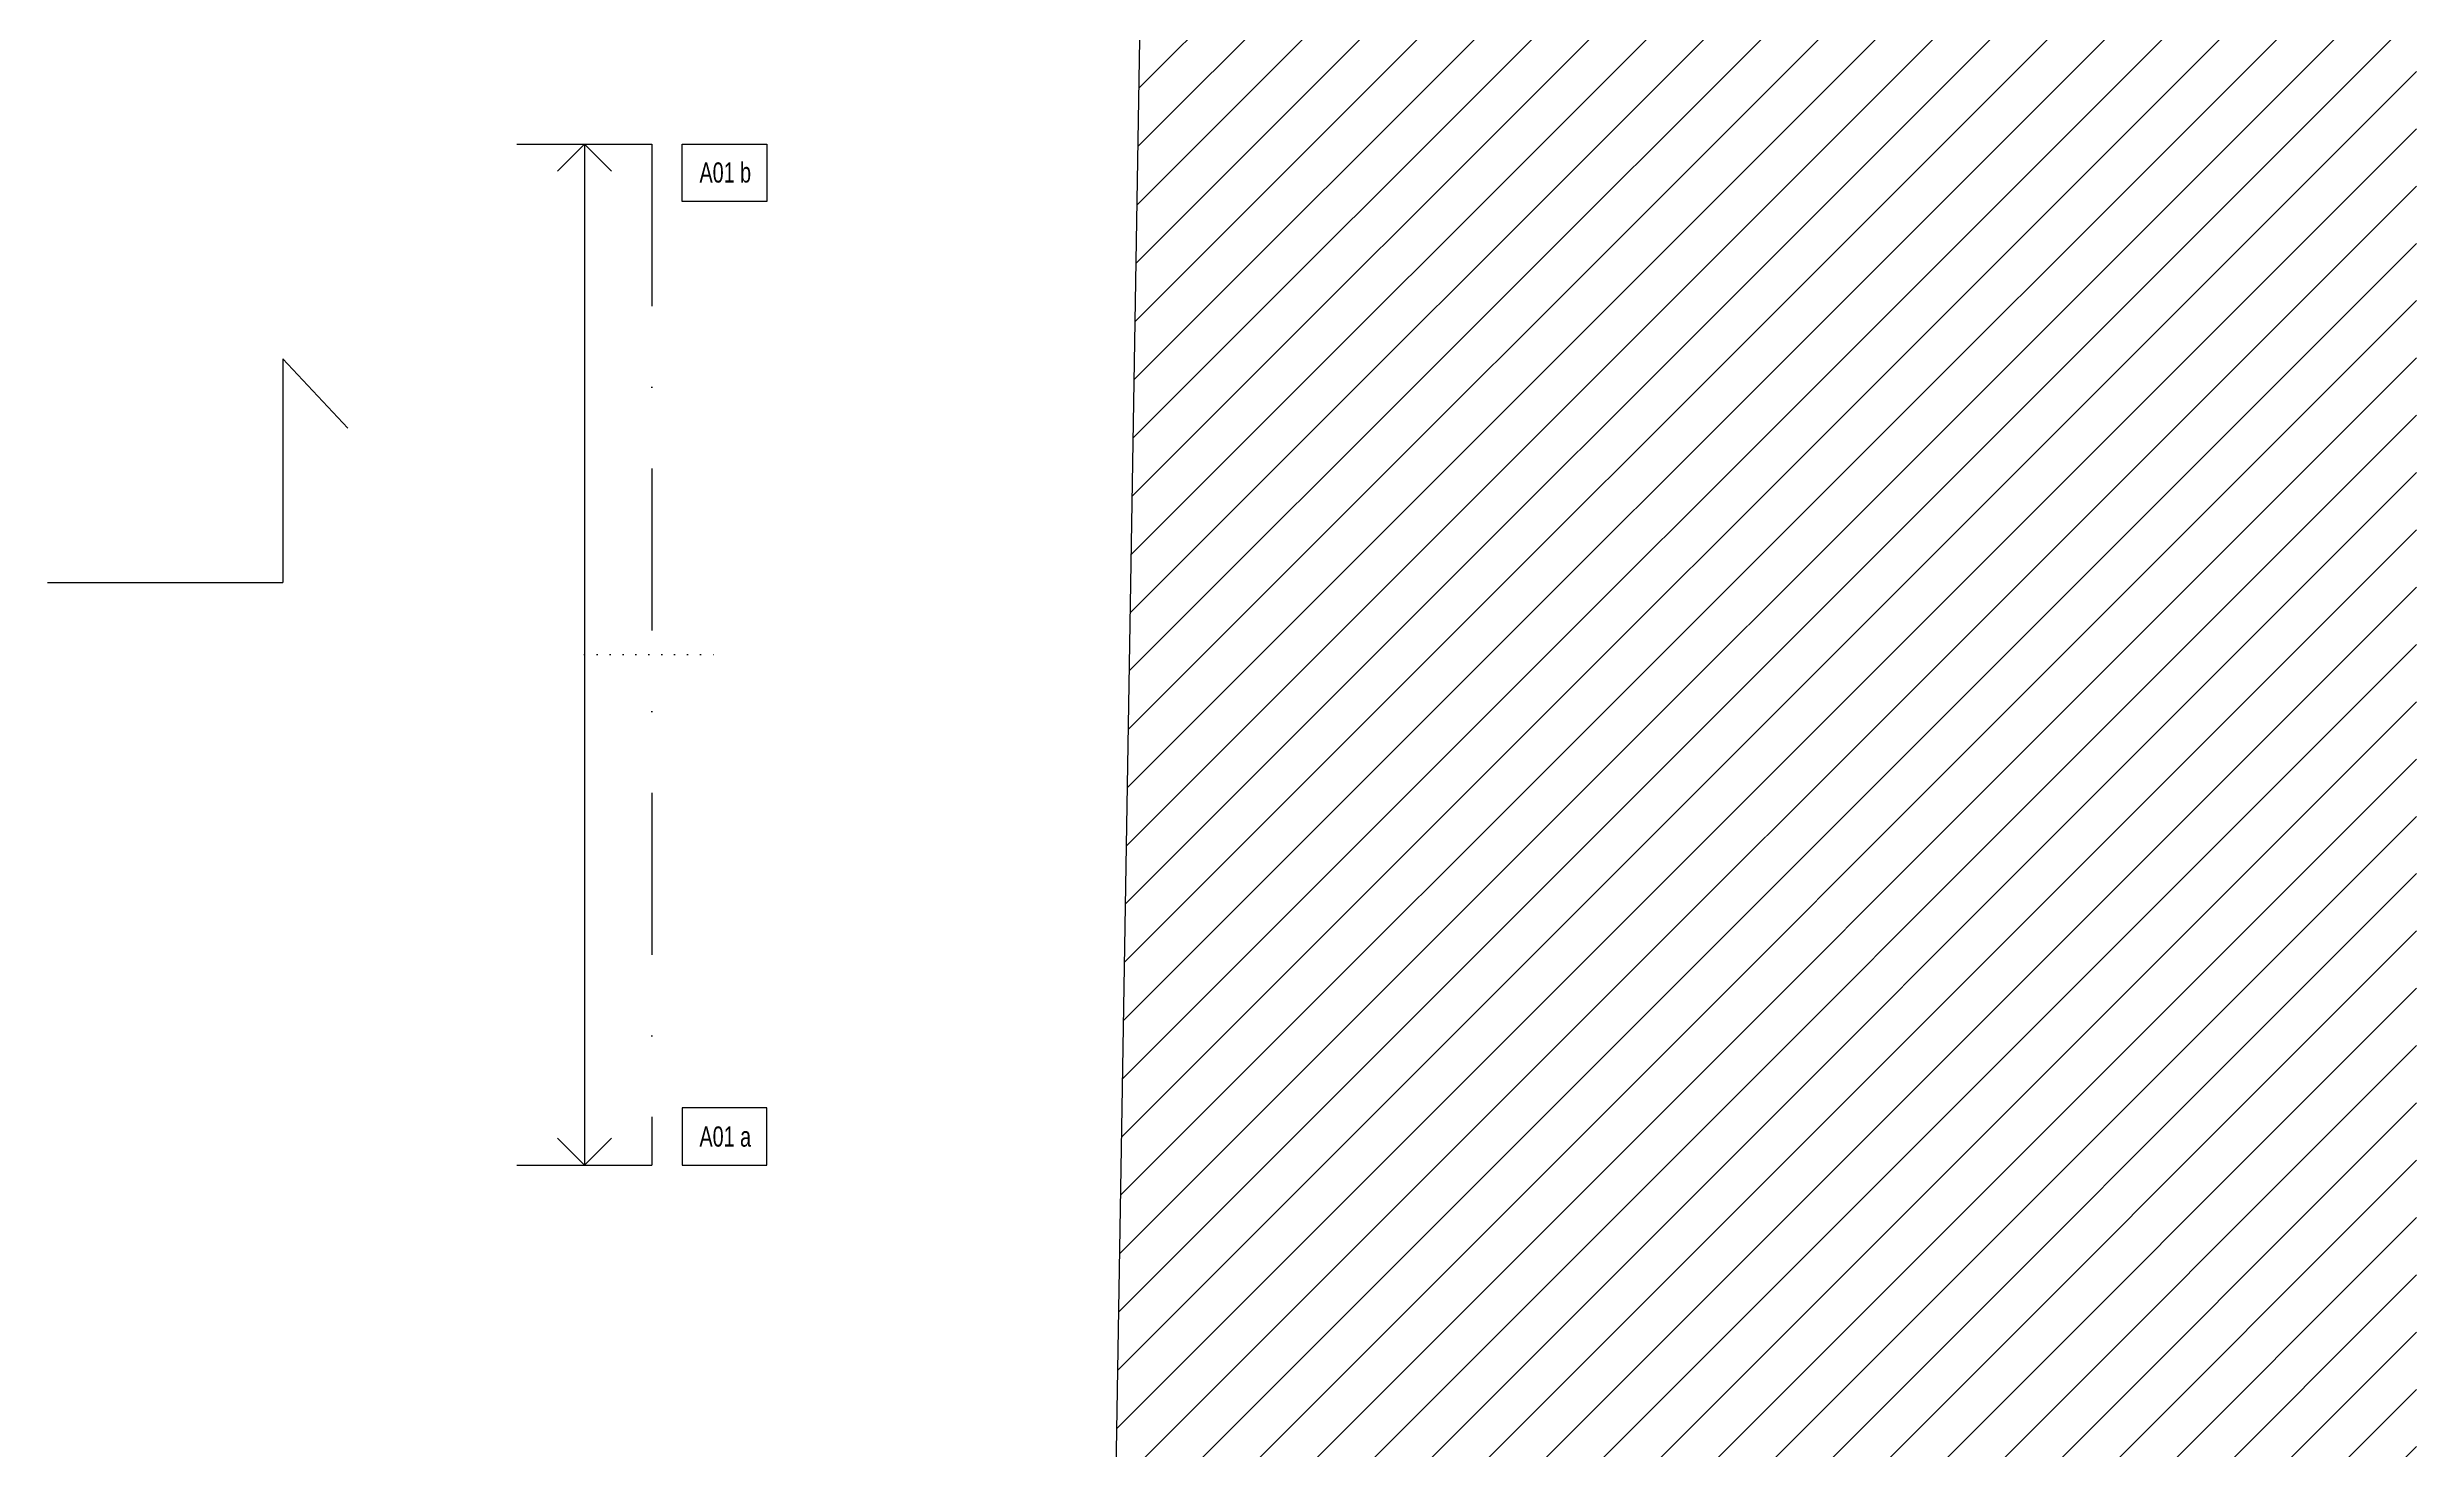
# Model space of a CAD drawing. Header units: millimetres. Extents: x 24747 to 137666, y -34589 to 43444.
# Drawn here: x 118523 to 120379, y 39010 to 40109 of the extents above; entities that cross this region are included whole.
import ezdxf

# ---------------------------------------------------------------- set-up
doc = ezdxf.new("R2010")
doc.units = ezdxf.units.MM
doc.header["$LTSCALE"] = 10
for name, pattern in [('CONTINOUS', [0]), ('DASHDOT', [25.4, 12.7, -6.35, 0, -6.35]), ('DOTTED', [1, 0, -1])]:
    doc.linetypes.add(name, pattern=pattern)
for name, color, linetype in [('X_LINEE SOVRAPPOSIZIONE', 3, 'DASHDOT'), ('X_MURI', 3, 'Continuous'), ('X_rilievo', 8, 'Continuous')]:
    doc.layers.add(name, color=color, linetype=linetype)
doc.styles.add('QUOTE', font='simplex.shx', dxfattribs={"width": 0.7})

msp = doc.modelspace()

# ---------------------------------------------------------------- hatches: boundary and pattern name
at = {"layer": 'X_rilievo'}
h = msp.add_hatch(dxfattribs=at)
h.set_pattern_fill('ANSI31', color=256, scale=10, style=0)
h.set_pattern_definition([(45, (157624.45, 19637.17), (-22.45064, 22.45064), [])])
h.paths.add_polyline_path([(120379.25289, 42342.58041), (119415.86911, 42358.48402), (119321.7271, 36655.69879), (119686.11895, 36113.09797), (119958.05238, 36058.73835), (119857.55101, 35862.6326), (120379.25289, 35862.6326)])

# ---------------------------------------------------------------- linework, layer by layer
at = {"layer": 'X_LINEE SOVRAPPOSIZIONE'}
for p, q in [((118890.87491, 40033.11506, 0), (118996.54108, 40033.11506, 0)), ((118890.87491, 39233.11506, 0), (118996.54108, 39233.11506, 0))]:
    msp.add_line(p, q, dxfattribs=at)
at = {"layer": 'X_LINEE SOVRAPPOSIZIONE', "color": 4, "linetype": 'CONTINOUS'}
for p, q in [((118943.70799, 40033.11506, 0), (118922.53264, 40011.9397, 0)), ((118943.70799, 40033.11506, 0), (118943.70799, 39233.11506, 0)), ((118943.70799, 40033.11506, 0), (118964.88335, 40011.9397, 0)), ((118943.70799, 39233.11506, 0), (118922.53264, 39254.29041, 0)), ((118943.70799, 39233.11506, 0), (118964.88335, 39254.29041, 0))]:
    msp.add_line(p, q, dxfattribs=at)
at = {"layer": 'X_LINEE SOVRAPPOSIZIONE', "linetype": 'DOTTED'}
msp.add_line((118943.70799, 39633.11506, 0), (119049.37416, 39633.11506, 0), dxfattribs=at)
at = {"layer": 'X_LINEE SOVRAPPOSIZIONE', "elevation": 0}
msp.add_lwpolyline([(118996.54108, 40033.11506), (118996.54108, 39233.11506)], dxfattribs=at)
at = {"layer": 'X_LINEE SOVRAPPOSIZIONE', "color": 4, "linetype": 'CONTINOUS', "elevation": 0}
for points in [[(119086.603, 39988.33674), (119020.39632, 39988.33674), (119020.39632, 40033.11506), (119086.603, 40033.11506)], [(119086.603, 39277.89338), (119020.39632, 39277.89338), (119020.39632, 39233.11506), (119086.603, 39233.11506)]]:
    msp.add_lwpolyline(points, close=True, dxfattribs=at)
at = {"layer": 'X_MURI', "ltscale": 2}
for p, q in [((118758.34231, 39810.48732, 0), (118707.4059, 39864.80575, 0)), ((118707.4059, 39864.80575, 0), (118707.4059, 39689.5648, 0))]:
    msp.add_line(p, q, dxfattribs=at)
at = {"layer": 'X_MURI', "ltscale": 2, "elevation": 0}
msp.add_lwpolyline([(119857.55101, 35862.6326), (119958.05238, 36058.73835), (119686.11895, 36113.09797), (119321.7271, 36655.69879), (119415.86911, 42358.48402), (120379.24692, 42342.58051)], dxfattribs=at)
at = {"layer": 'X_MURI', "linetype": 'DASHDOT', "ltscale": 4, "elevation": 0}
msp.add_lwpolyline([(118522.98271, 39689.5648), (118707.4059, 39689.5648)], dxfattribs=at)

# ---------------------------------------------------------------- texts
at = {"layer": 'X_LINEE SOVRAPPOSIZIONE', "color": 4, "linetype": 'CONTINOUS', "char_height": 1.45152, "width": 197.0481629, "style": 'QUOTE'}
for s, insert, attachment_point, rotation in [('{\\fArial|b0|i0|c0|p34;\\H10.9x;A01 b }', (119074.3528, 40002.87238, 0), 9, 0.14908527), ('{\\fArial|b0|i0|c0|p34;\\H10.9x;A01 a }', (119074.3528, 39263.35773, 0), 3, 359.85091473)]:
    msp.add_mtext(s, dxfattribs=dict(at, insert=insert, attachment_point=attachment_point, rotation=rotation))

doc.saveas('drawing.dxf')
